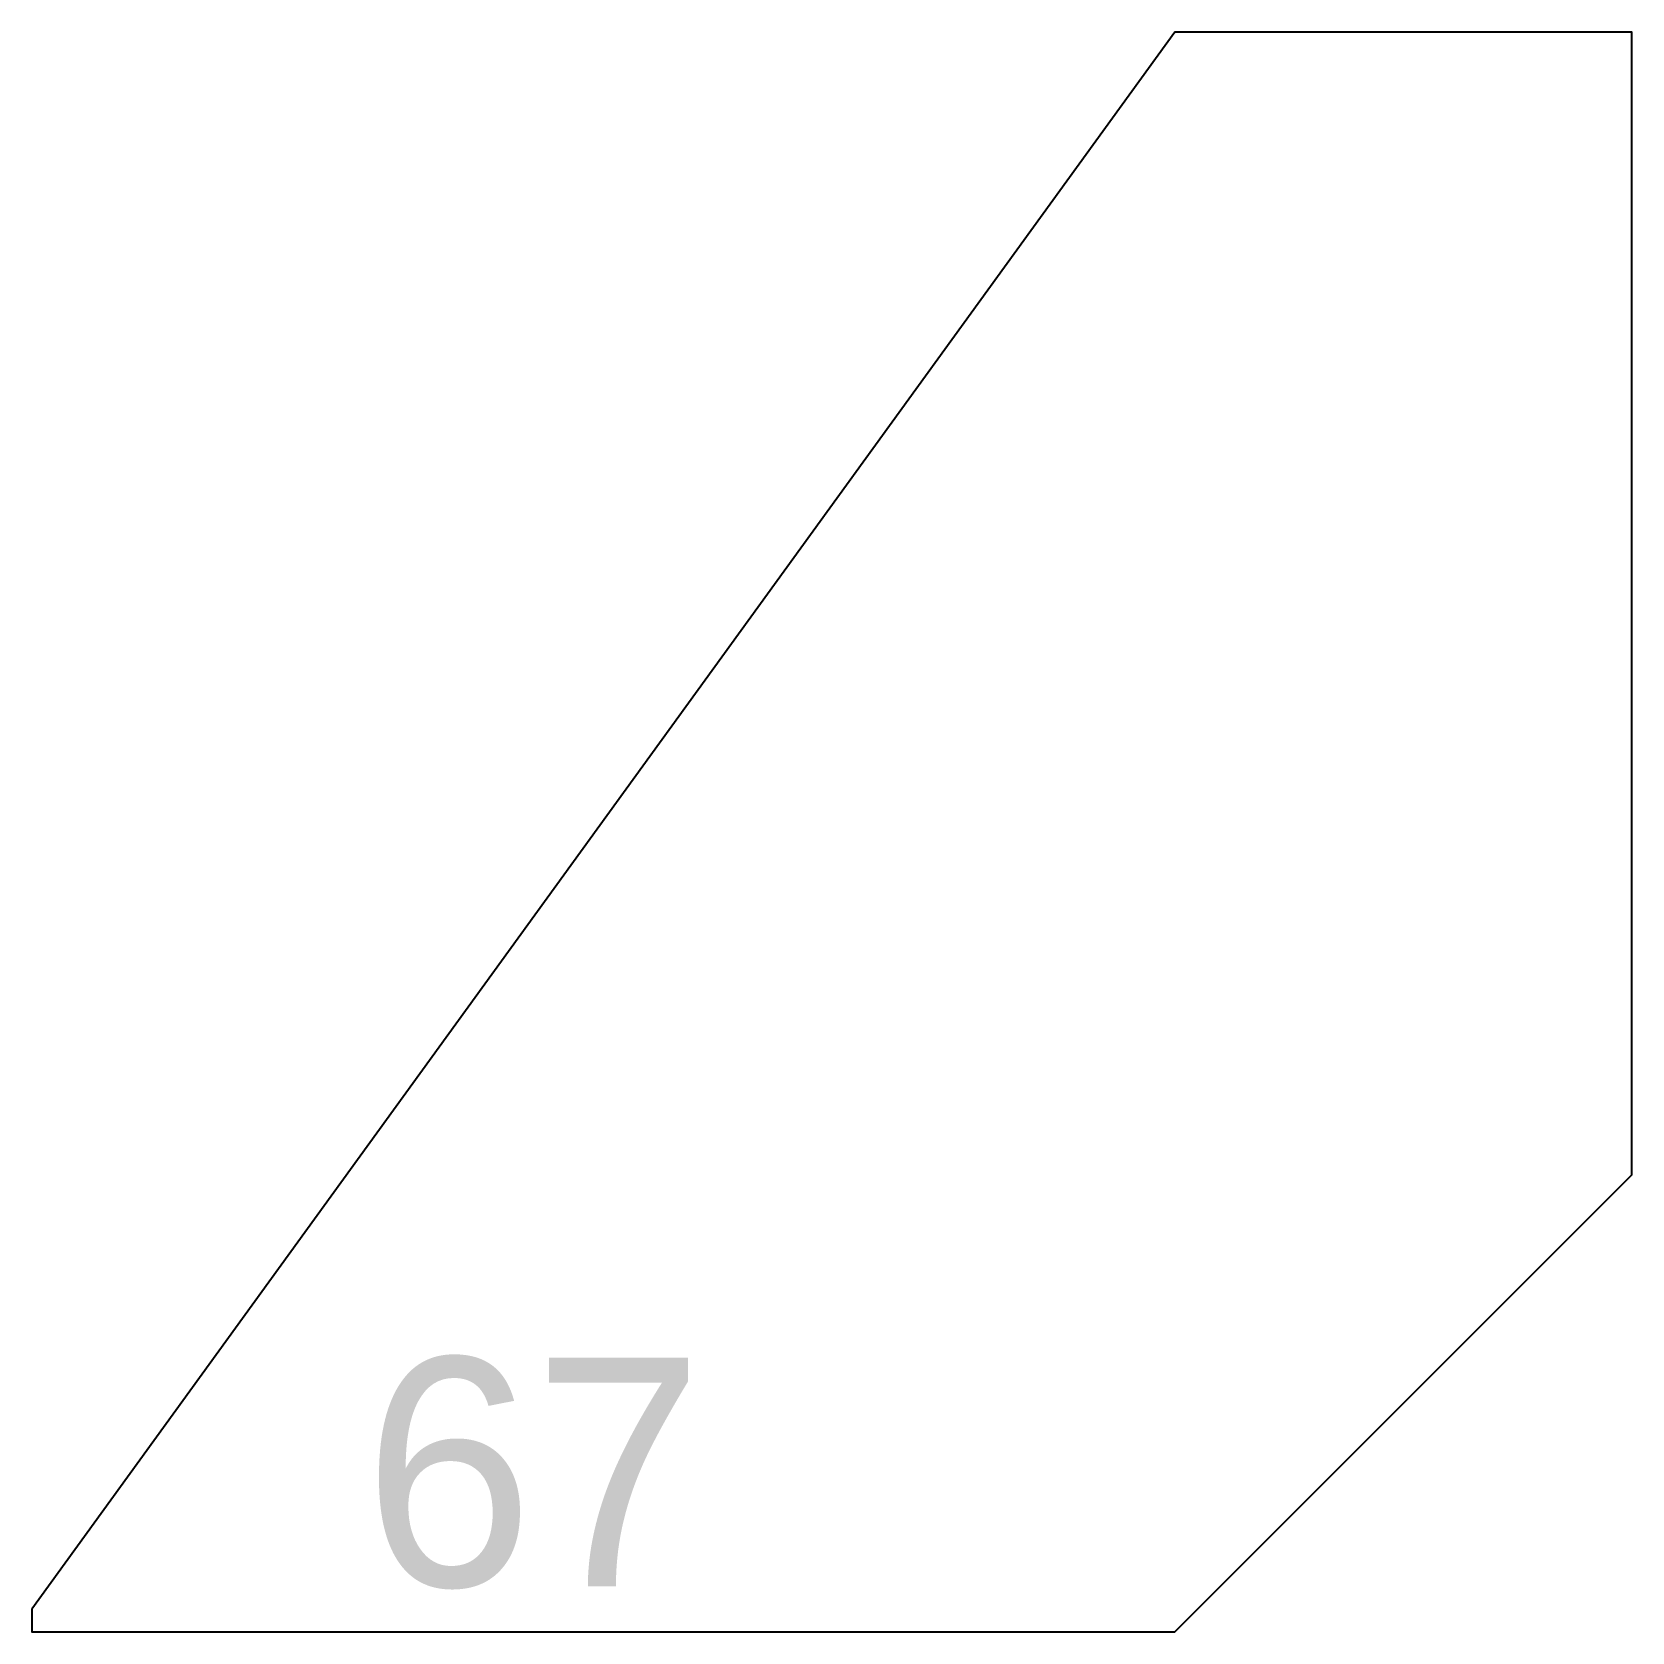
# Model space of a CAD drawing. Header units: millimetres. Extents: x 0 to 70, y 0 to 70.
import ezdxf

# ---------------------------------------------------------------- set-up
doc = ezdxf.new("R2010")
doc.units = ezdxf.units.MM
doc.header["$MEASUREMENT"] = 0
doc.layers.add('ВнешнийКонтур', color=7, linetype='Continuous')
doc.layers.add('Нумерация', color=7, linetype='Continuous')

msp = doc.modelspace()

# ---------------------------------------------------------------- linework, layer by layer
at = {"layer": 'ВнешнийКонтур', "color": 0, "linetype": 'Continuous'}
msp.add_lwpolyline([(0, 1), (0, 0), (50, 0), (70, 20), (70, 70), (50, 70)], close=True, dxfattribs=at)

# ---------------------------------------------------------------- texts
at = {"layer": 'Нумерация', "color": 0, "linetype": 'Continuous'}
msp.add_text('67', height=10, dxfattribs=at).set_placement((14.5, 2))

doc.saveas('drawing.dxf')
